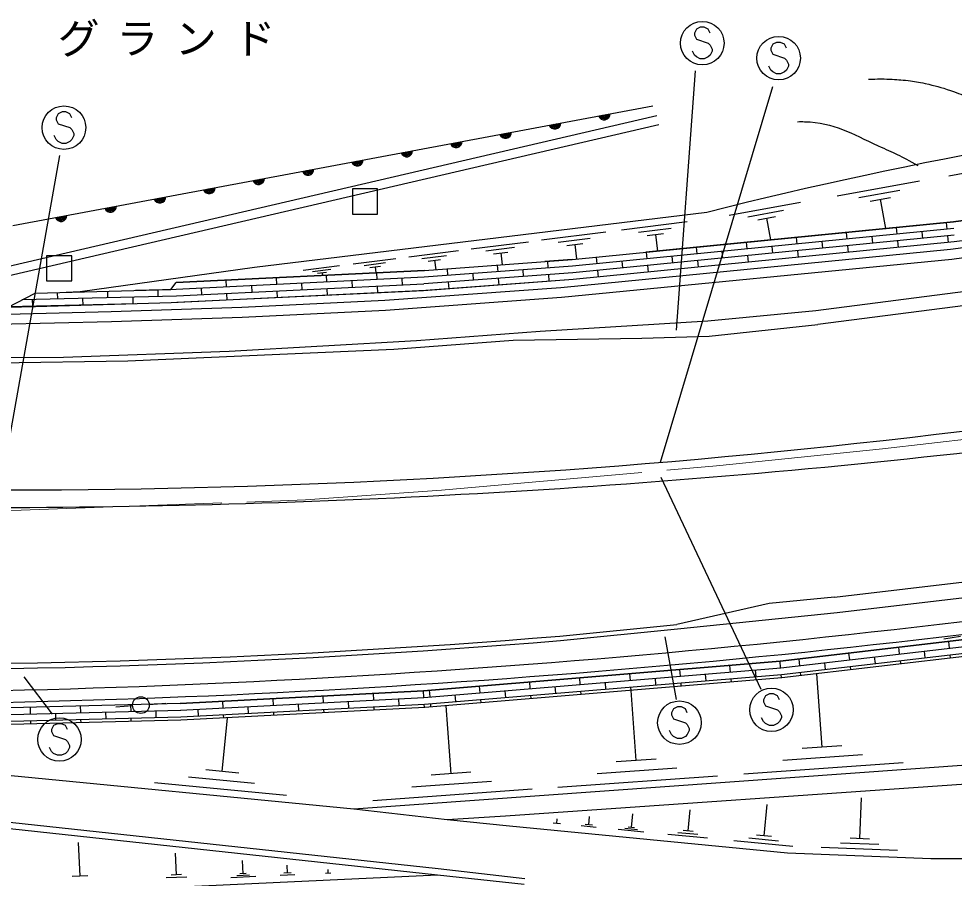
# Model space of a CAD drawing. Units: millimetres, scale not verified. Extents: x 40000 to 680000, y 20000 to 380000.
# Drawn here: x 178863 to 234731, y 252358 to 303730 of the extents above; entities that cross this region are included whole.
import ezdxf

# ---------------------------------------------------------------- set-up
doc = ezdxf.new("R2010")
doc.units = ezdxf.units.MM
doc.header["$LTSCALE"] = 1000
doc.linetypes.add('CHAIN', pattern=[18.5, 12, -1.5, 3.5, -1.5])
for name, color, linetype, lineweight in [('M-BGD', 7, 'Continuous', 25), ('M-BMK', 2, 'CHAIN', 13), ('M-BMK-ROW', 30, 'Continuous', 25), ('M-STR-STRC', 7, 'Continuous', 25), ('M-STR-STRD', 7, 'Continuous', 25)]:
    doc.layers.add(name, color=color, linetype=linetype, lineweight=lineweight)
doc.styles.add('ＭＳ ゴシック', font='')
doc.styles.get('ＭＳ ゴシック').set_extended_font_data('MS Gothic')

msp = doc.modelspace()

# ---------------------------------------------------------------- linework, layer by layer
at = {"layer": 'M-BGD'}
for p, q in [((178506, 291371), (216732, 298529)), ((178283, 288943), (216965, 297951)), ((178294, 288375), (217091, 297411)), ((234404, 294346), (239981, 295348)), ((227740, 293150), (232651, 294032)), ((234687, 291590), (253398, 294062)), ((253398, 294062), (234687, 291590)), ((229026, 293043), (231482, 293484)), ((221289, 291991), (225555, 292757)), ((229699, 292826), (230927, 293046)), ((230313, 292936), (230627, 291187)), ((234511, 289955), (256947, 292919)), ((253619, 292881), (234729, 290385)), ((222407, 291898), (224540, 292281)), ((234578, 289368), (257024, 292333)), ((219948, 292157), (192939, 288855)), ((222991, 291710), (224058, 291901)), ((223524, 291805), (223757, 290510)), ((211905, 289343), (234687, 291590)), ((234701, 291186), (211929, 288944)), ((214864, 291109), (218772, 291604)), ((215874, 290973), (217828, 291220)), ((234687, 291586), (216309, 289777)), ((229771, 291105), (229771, 291102)), ((231264, 291249), (231303, 290851)), ((232757, 291399), (232757, 291396)), ((234250, 291543), (234289, 291145)), ((210091, 290505), (213915, 290989)), ((211079, 290371), (212991, 290613)), ((234715, 290785), (211952, 288544)), ((216396, 290774), (217373, 290898)), ((216884, 290836), (217010, 289846)), ((223800, 290516), (223800, 290514)), ((225293, 290661), (225332, 290263)), ((226786, 290810), (226786, 290808)), ((228279, 290955), (228318, 290557)), ((229811, 290704), (229850, 290306)), ((232796, 290998), (232835, 290600)), ((234328, 290747), (234367, 290349)), ((205880, 289971), (209301, 290404)), ((206764, 289851), (208474, 290068)), ((211227, 287669), (234511, 289955)), ((211590, 290177), (212545, 290298)), ((234729, 290385), (211976, 288144)), ((234729, 290385), (211976, 288144)), ((212068, 290237), (212177, 289370)), ((219322, 290074), (219361, 289675)), ((220815, 290221), (220815, 290220)), ((222308, 290367), (222347, 289969)), ((223840, 290116), (223879, 289718)), ((226825, 290410), (226864, 290012)), ((228357, 290159), (228396, 289761)), ((231343, 290453), (231382, 290055)), ((198833, 289078), (201377, 289401)), ((202162, 289500), (205120, 289875)), ((202926, 289397), (204405, 289584)), ((207221, 289678), (208076, 289786)), ((207648, 289732), (207737, 289028)), ((213351, 289485), (213390, 289088)), ((216336, 289780), (216376, 289381)), ((217829, 289927), (217829, 289927)), ((217868, 289528), (217908, 289130)), ((220854, 289822), (220893, 289424)), ((222386, 289571), (222425, 289173)), ((225372, 289865), (225411, 289467)), ((192939, 288855), (182525, 287415)), ((195854, 288701), (198027, 288976)), ((199491, 288989), (200762, 289150)), ((199830, 288860), (200466, 288941)), ((200148, 288900), (200194, 288537)), ((211929, 288943), (203077, 288278)), ((203094, 288677), (211905, 289343)), ((203321, 289246), (204060, 289340)), ((203691, 289293), (203762, 288727)), ((207439, 289005), (207469, 288608)), ((211905, 289342), (210281, 289220)), ((210431, 289232), (210461, 288833)), ((211278, 287081), (234578, 289368)), ((214883, 289234), (214922, 288836)), ((216415, 288983), (216454, 288585)), ((219400, 289277), (219440, 288879)), ((188268, 287963), (203094, 288677)), ((203094, 288677), (188268, 287963)), ((196416, 288625), (197502, 288762)), ((196705, 288514), (197249, 288583)), ((196977, 288549), (196998, 288383)), ((197231, 288394), (197250, 287995)), ((200227, 288539), (200247, 288139)), ((211952, 288544), (203059, 287875)), ((204448, 288779), (204478, 288383)), ((205973, 288495), (206003, 288096)), ((208965, 288720), (208995, 288321)), ((210491, 288434), (210521, 288035)), ((213429, 288689), (213468, 288291)), ((187947, 287547), (188268, 287963)), ((203077, 288275), (188259, 287546)), ((203059, 287874), (188288, 287146)), ((191238, 288106), (191257, 287706)), ((192755, 287778), (192774, 287379)), ((194234, 288250), (194253, 287850)), ((195752, 287923), (195771, 287523)), ((198748, 288067), (198767, 287667)), ((200266, 287739), (200285, 287340)), ((201745, 288211), (201764, 287812)), ((211976, 288144), (203042, 287473)), ((211976, 288144), (203168, 287479)), ((204508, 287984), (204538, 287585)), ((207499, 288209), (207529, 287810)), ((178185, 286480), (179850, 287320)), ((179850, 287320), (187947, 287547)), ((181166, 287357), (181175, 286976)), ((182525, 287415), (181702, 287372)), ((184164, 287441), (184174, 287048)), ((188263, 287546), (185846, 287488)), ((187163, 287519), (187173, 287120)), ((203168, 287479), (187967, 286747)), ((203042, 287473), (188298, 286763)), ((189759, 287620), (189779, 287220)), ((191276, 287307), (191295, 286907)), ((194273, 287451), (194292, 287051)), ((197269, 287595), (197288, 287196)), ((200729, 286907), (211227, 287669)), ((185865, 286688), (178235, 286505)), ((188288, 287146), (179068, 286925)), ((179675, 286940), (179685, 286540)), ((187967, 286747), (179870, 286520)), ((182674, 287012), (182684, 286612)), ((184183, 286648), (184184, 286623)), ((185673, 287084), (185683, 286684)), ((192177, 286484), (200729, 286907)), ((200765, 286318), (211278, 287081)), ((178180, 286079), (184388, 286230)), ((179870, 286520), (178185, 286480)), ((181184, 286576), (181185, 286552)), ((184388, 286230), (192177, 286484)), ((192202, 285894), (200765, 286318)), ((177492, 285469), (184405, 285639)), ((184405, 285639), (192202, 285894)), ((243335, 267563), (224326, 265329)), ((224326, 265329), (243335, 267563)), ((224366, 264931), (243385, 267166)), ((224406, 264533), (243434, 266769)), ((243459, 266571), (224426, 264334)), ((235096, 266802), (234107, 266653)), ((234444, 266115), (234397, 266513)), ((231464, 265765), (231417, 266162)), ((233001, 265543), (232954, 265940)), ((225505, 265065), (225458, 265462)), ((228485, 265415), (228438, 265812)), ((230021, 265193), (229974, 265590)), ((234514, 265519), (234490, 265718)), ((224326, 265329), (203037, 263567)), ((203037, 263567), (224326, 265329)), ((203064, 263168), (224366, 264931)), ((218379, 264436), (218346, 264834)), ((221369, 264683), (221336, 265082)), ((224359, 264930), (224326, 265329)), ((227042, 264843), (226995, 265240)), ((228555, 264819), (228531, 265018)), ((231534, 265169), (231511, 265368)), ((203091, 262769), (224406, 264533)), ((224426, 264334), (203105, 262569)), ((212400, 263941), (212367, 264339)), ((215390, 264188), (215357, 264587)), ((216918, 263913), (216885, 264312)), ((219907, 264161), (219874, 264559)), ((221419, 264085), (221402, 264284)), ((222897, 264408), (222864, 264807)), ((224408, 264333), (224392, 264532)), ((225575, 264469), (225552, 264668)), ((226834, 260194), (226519, 264580)), ((206420, 263446), (206387, 263844)), ((209410, 263693), (209377, 264092)), ((210938, 263418), (210905, 263817)), ((213928, 263666), (213895, 264064)), ((215439, 263590), (215423, 263790)), ((218429, 263838), (218412, 264037)), ((203037, 263567), (188508, 262801)), ((188508, 262801), (203037, 263567)), ((188524, 262401), (203064, 263168)), ((197066, 262852), (197045, 263251)), ((200062, 263010), (200041, 263409)), ((203058, 263168), (203037, 263567)), ((203431, 263198), (203398, 263597)), ((204958, 262923), (204925, 263322)), ((207948, 263171), (207915, 263570)), ((209460, 263095), (209443, 263295)), ((212449, 263343), (212433, 263542)), ((215731, 259398), (215431, 263590)), ((188508, 262801), (171140, 262378)), ((179572, 262184), (179562, 262583)), ((182571, 262257), (182561, 262656)), ((185659, 262668), (184663, 262585)), ((185570, 262330), (185560, 262729)), ((186656, 262751), (187652, 262834)), ((188539, 262001), (203091, 262769)), ((191075, 262535), (191054, 262935)), ((192594, 262215), (192573, 262614)), ((194071, 262693), (194050, 263093)), ((195590, 262373), (195569, 262773)), ((198585, 262531), (198564, 262931)), ((200094, 262410), (200083, 262610)), ((201581, 262689), (201560, 263089)), ((203090, 262569), (203079, 262768)), ((203480, 262600), (203464, 262800)), ((204679, 258606), (204387, 262675)), ((206470, 262848), (206453, 263047)), ((171144, 261979), (188554, 262403)), ((181081, 261821), (181071, 262221)), ((184080, 261894), (184070, 262294)), ((187079, 261967), (187069, 262367)), ((203105, 262569), (188547, 261801)), ((189598, 262057), (189577, 262456)), ((191106, 261936), (191096, 262136)), ((194102, 262094), (194092, 262294)), ((197098, 262252), (197087, 262452)), ((171148, 261579), (188549, 262003)), ((188547, 261801), (171150, 261378)), ((179586, 261583), (179581, 261784)), ((182585, 261656), (182580, 261857)), ((185584, 261729), (185579, 261930)), ((191019, 258740), (191332, 261948)), ((198866, 256512), (246110, 259899)), ((228024, 260279), (225643, 260109)), ((216921, 259483), (214541, 259313)), ((231685, 259266), (222164, 258583)), ((229259, 259730), (224499, 259389)), ((172789, 259052), (198866, 256512)), ((192006, 258644), (190033, 258837)), ((205869, 258691), (203488, 258520)), ((218157, 258934), (213396, 258593)), ((192941, 258022), (188995, 258406)), ((207104, 258142), (202344, 257800)), ((220583, 258470), (211062, 257787)), ((194863, 257304), (186971, 258073)), ((209530, 257677), (200009, 256995)), ((207925, 256089), (236035, 258036)), ((162062, 257101), (203879, 252564)), ((162084, 257478), (203920, 252939)), ((229090, 254727), (229186, 257163)), ((198866, 256512), (204451, 255867)), ((218840, 255186), (218963, 256458)), ((223368, 254899), (223550, 256776)), ((204451, 255867), (207925, 256089)), ((210999, 255625), (211026, 255908)), ((212907, 255561), (212954, 256042)), ((215448, 255400), (215527, 256220)), ((204451, 255867), (208179, 255496)), ((208179, 255496), (224774, 253887)), ((211212, 255604), (210786, 255645)), ((213346, 255397), (212445, 255484)), ((213133, 255539), (212682, 255583)), ((215822, 255260), (215053, 255335)), ((215640, 255382), (215256, 255419)), ((216196, 255121), (214659, 255270)), ((220001, 254752), (217616, 254983)), ((219421, 254969), (218228, 255084)), ((219138, 255157), (218541, 255214)), ((223808, 254856), (222928, 254942)), ((182526, 252480), (182433, 254494)), ((225082, 254259), (221563, 254600)), ((224225, 254579), (222466, 254750)), ((231349, 254027), (226782, 254208)), ((230220, 254377), (227936, 254467)), ((229661, 254704), (228519, 254749)), ((188279, 252568), (188219, 253866)), ((224774, 253887), (233325, 253549)), ((192264, 252628), (192227, 253431)), ((194909, 252668), (194887, 253142)), ((233325, 253549), (237051, 253549)), ((181255, 251517), (203879, 252564)), ((188583, 252582), (187975, 252553)), ((192645, 252545), (191892, 252510)), ((192452, 252637), (192076, 252619)), ((195359, 252570), (194470, 252529)), ((195132, 252678), (194687, 252658)), ((197506, 252669), (197185, 252655)), ((197346, 252662), (197336, 252877)), ((203879, 252564), (209055, 252002)), ((203920, 252939), (209092, 252339)), ((182998, 252502), (182055, 252458)), ((188895, 252433), (187678, 252377)), ((193026, 252462), (191521, 252392))]:
    msp.add_line(p, q, dxfattribs=at)
msp.add_circle((186158, 262709), 500, dxfattribs=at)
for centre, radius, start, end in [((288757, 18767), 281916, 96.23635, 104.1273), ((213827, 298041), 354, 199.4036, 1.8088), ((213827, 298041), 283, 201.6277, 359.5848), ((213827, 298041), 212, 205.374, 355.8384), ((213827, 298041), 142, 213.0857, 348.1267), ((213827, 298041), 100, 223.4034, 337.809), ((213827, 298041), 100, 223.4034, 337.809), ((210878, 297488), 354, 199.4036, 1.8088), ((210878, 297488), 283, 201.6277, 359.5848), ((210878, 297488), 212, 205.374, 355.8384), ((210878, 297488), 142, 213.0857, 348.1267), ((210878, 297488), 100, 223.4034, 337.809), ((210878, 297488), 100, 223.4034, 337.809), ((207929, 296936), 354, 199.4036, 1.8088), ((207929, 296936), 283, 201.6277, 359.5848), ((207929, 296936), 212, 205.374, 355.8384), ((207929, 296936), 142, 213.0857, 348.1267), ((207929, 296936), 100, 223.4034, 337.809), ((207929, 296936), 100, 223.4034, 337.809), ((204981, 296384), 354, 199.4036, 1.8088), ((204981, 296384), 283, 201.6277, 359.5848), ((204981, 296384), 212, 205.374, 355.8384), ((204981, 296384), 142, 213.0857, 348.1267), ((204981, 296384), 100, 223.4034, 337.809), ((204981, 296384), 100, 223.4034, 337.809), ((202032, 295832), 354, 199.4036, 1.8088), ((202032, 295832), 283, 201.6277, 359.5848), ((202032, 295832), 212, 205.374, 355.8384), ((202032, 295832), 142, 213.0857, 348.1267), ((202032, 295832), 100, 223.4034, 337.809), ((202032, 295832), 100, 223.4034, 337.809), ((199083, 295280), 354, 199.4036, 1.8088), ((199083, 295280), 283, 201.6277, 359.5848), ((199083, 295280), 212, 205.374, 355.8384), ((199083, 295280), 142, 213.0857, 348.1267), ((199083, 295280), 100, 223.4034, 337.809), ((199083, 295280), 100, 223.4034, 337.809), ((196134, 294727), 354, 199.4036, 1.8088), ((196134, 294727), 283, 201.6277, 359.5848), ((196134, 294727), 212, 205.374, 355.8384), ((196134, 294727), 142, 213.0857, 348.1267), ((196134, 294727), 100, 223.4034, 337.809), ((196134, 294727), 100, 223.4034, 337.809), ((193186, 294175), 354, 199.4036, 1.8088), ((193186, 294175), 283, 201.6277, 359.5848), ((193186, 294175), 212, 205.374, 355.8384), ((193186, 294175), 142, 213.0857, 348.1267), ((193186, 294175), 100, 223.4034, 337.809), ((193186, 294175), 100, 223.4034, 337.809), ((190237, 293623), 354, 199.4036, 1.8088), ((190237, 293623), 283, 201.6277, 359.5848), ((190237, 293623), 212, 205.374, 355.8384), ((190237, 293623), 142, 213.0857, 348.1267), ((190237, 293623), 100, 223.4034, 337.809), ((190237, 293623), 100, 223.4034, 337.809), ((187288, 293071), 354, 199.4036, 1.8088), ((187288, 293071), 283, 201.6277, 359.5848), ((187288, 293071), 212, 205.374, 355.8384), ((187288, 293071), 142, 213.0857, 348.1267), ((187288, 293071), 100, 223.4034, 337.809), ((187288, 293071), 100, 223.4034, 337.809), ((184339, 292519), 354, 199.4036, 1.8088), ((184339, 292519), 283, 201.6277, 359.5848), ((184339, 292519), 212, 205.374, 355.8384), ((184339, 292519), 142, 213.0857, 348.1267), ((184339, 292519), 100, 223.4034, 337.809), ((184339, 292519), 100, 223.4034, 337.809), ((181391, 291967), 354, 199.4036, 1.8088), ((181391, 291967), 283, 201.6277, 359.5848), ((181391, 291967), 212, 205.374, 355.8384), ((181391, 291967), 142, 213.0857, 348.1267), ((181391, 291967), 100, 223.4034, 337.809), ((181391, 291967), 100, 223.4034, 337.809), ((163701, 860254), 596844, 270.17298, 278.59256), ((164806, 853596), 590871, 270.06578, 278.58836)]:
    msp.add_arc(centre, radius, start, end, dxfattribs=at)
for points, knots in [([(229600, 300115), (230204, 300130), (230374, 300137), (230870, 300115), (231301, 300097), (231542, 300081), (231971, 300031), (232370, 299983), (232593, 299947), (232987, 299861), (233590, 299730), (233925, 299634), (234511, 299438), (234988, 299278), (235249, 299163), (235696, 298930), (236315, 298608), (236641, 298388), (237220, 297999), (238060, 297434), (238328, 297182), (239252, 296390)], [0, 0, 0, 0, 1, 1, 1, 2, 2, 2, 3, 3, 3, 4, 4, 4, 5, 5, 5, 6, 6, 6, 7, 7, 7, 7]), ([(225367, 297575), (225554, 297594), (225625, 297580), (225790, 297575), (227598, 297523), (228539, 296871), (230193, 296136), (231139, 295716), (231486, 295554), (232563, 294951)], [0, 0, 0, 0, 1, 1, 1, 2, 2, 2, 3, 3, 3, 3])]:
    msp.add_open_spline(points, degree=3, knots=knots, dxfattribs=at)
at = {"layer": 'M-BMK'}
for p, q in [((230447, 278017), (268128, 282468)), ((220541, 277001), (230447, 278017)), ((204115, 275562), (220541, 277001)), ((195987, 274969), (204115, 275562)), ((179004, 274352), (195987, 274969)), ((170233, 274210), (179004, 274352))]:
    msp.add_line(p, q, dxfattribs=at)
at = {"layer": 'M-BMK-ROW'}
for p, q in [((200293, 293555), (198793, 293555)), ((198793, 293555), (198793, 292055)), ((200293, 292055), (200293, 293555)), ((198793, 292055), (200293, 292055)), ((182027, 289558), (180527, 289558)), ((180527, 289558), (180527, 288058)), ((182027, 288058), (182027, 289558)), ((180527, 288058), (182027, 288058))]:
    msp.add_line(p, q, dxfattribs=at)
at = {"layer": 'M-STR-STRC'}
for p, q in [((219329, 303096), (219211, 302859)), ((219211, 302859), (219211, 302741)), ((219566, 303214), (219329, 303096)), ((219802, 303214), (219566, 303214)), ((220038, 303096), (219802, 303214)), ((220157, 302859), (220038, 303096)), ((219211, 302741), (219329, 302505)), ((219329, 302505), (220038, 302268)), ((220038, 302268), (220157, 302150)), ((224124, 302317), (223888, 302199)), ((224360, 302317), (224124, 302317)), ((224597, 302199), (224360, 302317)), ((219211, 301559), (219093, 301796)), ((220157, 302150), (220275, 301914)), ((220275, 301796), (220157, 301559)), ((220275, 301914), (220275, 301796)), ((223888, 302199), (223769, 301963)), ((223769, 301963), (223769, 301845)), ((223769, 301845), (223888, 301608)), ((224715, 301963), (224597, 302199)), ((219329, 301441), (219211, 301559)), ((219566, 301323), (219329, 301441)), ((219802, 301323), (219566, 301323)), ((220038, 301441), (219802, 301323)), ((220157, 301559), (220038, 301441)), ((223888, 301608), (224597, 301372)), ((224597, 301372), (224715, 301254)), ((224715, 301254), (224833, 301017)), ((219257, 300617), (218122, 285112)), ((223769, 300663), (223651, 300899)), ((223888, 300545), (223769, 300663)), ((224715, 300663), (224597, 300545)), ((224833, 300899), (224715, 300663)), ((224833, 301017), (224833, 300899)), ((224124, 300426), (223888, 300545)), ((224360, 300426), (224124, 300426)), ((224597, 300545), (224360, 300426)), ((217196, 277220), (223890, 299670)), ((181212, 298045), (181094, 297809)), ((181094, 297809), (181094, 297691)), ((181449, 298164), (181212, 298045)), ((181685, 298164), (181449, 298164)), ((181922, 298045), (181685, 298164)), ((182040, 297809), (181922, 298045)), ((181094, 297691), (181212, 297455)), ((181212, 297455), (181922, 297218)), ((181922, 297218), (182040, 297100)), ((181094, 296509), (180976, 296745)), ((182040, 297100), (182158, 296864)), ((182158, 296745), (182040, 296509)), ((182158, 296864), (182158, 296745)), ((181212, 296391), (181094, 296509)), ((181449, 296273), (181212, 296391)), ((181685, 296273), (181449, 296273)), ((181922, 296391), (181685, 296273)), ((182040, 296509), (181922, 296391)), ((181295, 295548), (177733, 275567)), ((217211, 276335), (223183, 263670)), ((218135, 263039), (217471, 266792)), ((180886, 262176), (179192, 264401)), ((223458, 263256), (223340, 263019)), ((223695, 263374), (223458, 263256)), ((223931, 263374), (223695, 263374)), ((224167, 263256), (223931, 263374)), ((224286, 263019), (224167, 263256)), ((218198, 262605), (217962, 262486)), ((218434, 262605), (218198, 262605)), ((218671, 262486), (218434, 262605)), ((223340, 263019), (223340, 262901)), ((223340, 262901), (223458, 262665)), ((223458, 262665), (224167, 262428)), ((217962, 262486), (217844, 262250)), ((217844, 262250), (217844, 262132)), ((217844, 262132), (217962, 261895)), ((218789, 262250), (218671, 262486)), ((224167, 262428), (224286, 262310)), ((224286, 262310), (224404, 262074)), ((224404, 262074), (224404, 261956)), ((180942, 261480), (180823, 261244)), ((181178, 261598), (180942, 261480)), ((181414, 261598), (181178, 261598)), ((181651, 261480), (181414, 261598)), ((181769, 261244), (181651, 261480)), ((217962, 261895), (218671, 261659)), ((218671, 261659), (218789, 261541)), ((218789, 261541), (218907, 261305)), ((223340, 261719), (223222, 261956)), ((223458, 261601), (223340, 261719)), ((223695, 261483), (223458, 261601)), ((223931, 261483), (223695, 261483)), ((224167, 261601), (223931, 261483)), ((224286, 261719), (224167, 261601)), ((224404, 261956), (224286, 261719)), ((180823, 261244), (180823, 261126)), ((180823, 261126), (180942, 260889)), ((217844, 260950), (217725, 261186)), ((217962, 260832), (217844, 260950)), ((218789, 260950), (218671, 260832)), ((218907, 261186), (218789, 260950)), ((218907, 261305), (218907, 261186)), ((180942, 260889), (181651, 260653)), ((181651, 260653), (181769, 260535)), ((181769, 260535), (181887, 260298)), ((218198, 260714), (217962, 260832)), ((218434, 260714), (218198, 260714)), ((218671, 260832), (218434, 260714)), ((180823, 259944), (180705, 260180)), ((180942, 259826), (180823, 259944)), ((181178, 259708), (180942, 259826)), ((181651, 259826), (181414, 259708)), ((181769, 259944), (181651, 259826)), ((181887, 260180), (181769, 259944)), ((181887, 260298), (181887, 260180)), ((181414, 259708), (181178, 259708))]:
    msp.add_line(p, q, dxfattribs=at)
for centre in [(219684, 302268), (224242, 301372), (181567, 297218), (223813, 262428), (218316, 261659), (181296, 260653)]:
    msp.add_circle(centre, 1300, dxfattribs=at)
at = {"layer": 'M-STR-STRD'}
for p, q in [((299450, 295797), (226457, 286263)), ((299579, 294807), (226591, 285456)), ((226457, 286263), (220023, 285648)), ((220023, 285648), (209993, 285028)), ((209993, 285028), (202609, 284469)), ((220101, 284757), (226591, 285456)), ((202609, 284469), (191428, 283849)), ((201259, 283982), (208388, 284513)), ((208388, 284513), (216071, 284646)), ((216071, 284646), (220101, 284757)), ((191428, 283849), (181531, 283473)), ((185383, 283274), (201259, 283982)), ((169265, 283052), (185383, 283274)), ((181531, 283473), (169287, 283451)), ((227587, 269159), (242210, 270897)), ((227747, 268235), (242283, 269965)), ((223669, 268773), (218171, 267520)), ((227587, 269159), (223669, 268773)), ((218199, 267259), (227747, 268235)), ((211186, 266833), (218171, 267520)), ((211215, 266571), (218199, 267259))]:
    msp.add_line(p, q, dxfattribs=at)
for centre, radius, start, end in [((177809, 745725), 470158, 265.79894, 278.17533), ((176328, 806210), 531692, 270.13072, 276.96301), ((168549, 779522), 514723, 268.89229, 274.75477), ((169714, 772874), 507738, 268.74572, 274.68513)]:
    msp.add_arc(centre, radius, start, end, dxfattribs=at)

# ---------------------------------------------------------------- texts
at = {"layer": 'M-BGD', "insert": (188192, 301457), "char_height": 1833, "attachment_point": 8, "style": 'ＭＳ ゴシック'}
msp.add_mtext('\\T1.4;グランド', dxfattribs=at)

doc.saveas('drawing.dxf')
